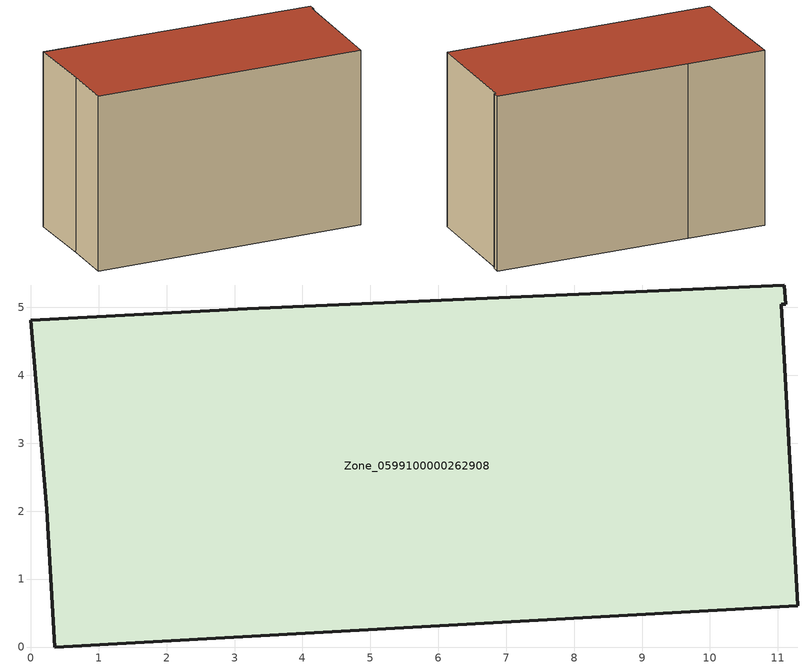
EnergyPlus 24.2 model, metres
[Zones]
Zone_0599100000262908
 floor ground (C_G): 11.1,5.33 11.11,5.05 11.05,5.05 11.29,0.61 0.35,0 0.24,2.03 0,4.81 3.19,4.98 z0
 wall outside (C_F): 0.24,2.03 0.35,0 11.29,0.61 11.05,5.05 11.11,5.05 11.1,5.33 3.19,4.98 0,4.81 0.24,2.03 z0:7.2
 roof outside (C_R): 0.35,0 11.29,0.61 11.05,5.05 11.11,5.05 11.1,5.33 3.19,4.98 0,4.81 0.24,2.03 z7.2
[BUILDING]
Pand.0599100000262908: North Axis=0; Terrain=City; Loads Convergence Tolerance Value=0.04; Temperature Convergence Tolerance Value=0.4; Solar Distribution=FullExterior; Maximum Number of Warmup Days=25; Minimum Number of Warmup Days=1
[Site:Location]
Rotterdam.The.Hague.AP_ZH_NLD Design_Conditions: Latitude=51.96; Longitude=4.45; Time Zone=1; Elevation=-4.5
[SITE:GROUNDTEMPERATURE:BUILDINGSURFACE]
18, 18, 18, 18, 18, 18, 18, 18, 18, 18, 18, 18
[MATERIAL] Thermal Absorptance=0.9; Solar Absorptance=0.7; Visible Absorptance=0.7
Name | Roughness | Thickness | Conductivity | Density | Specific Heat
G.TI.1946 | MediumSmooth | 0.15 | 1 | 540 | 1210
F.TI.1946 | Rough | 0.3 | 0.857143 | 1920 | 840
R.TI.1946 | MediumRough | 0.2 | 0.1 | 1500 | 1000
[CONSTRUCTION]
C_G: G.TI.1946
C_F: F.TI.1946
C_R: R.TI.1946
[ZONE]
Zone_0599100000262908: Type=1; Multiplier=1; Ceiling Height=Autocalculate; Volume=Autocalculate; Floor Area=autocalculate; Part of Total Floor Area=Yes
[ZONEINFILTRATION:DESIGNFLOWRATE]
Infil_Zone_0599100000262908: Zone or ZoneList or Space or SpaceList=Zone_0599100000262908; Schedule=AlwaysOn; Design Flow Rate Calculation Method=Flow/Area; Flow Rate per Floor Area=0.003; Constant Term Coefficient=1; Temperature Term Coefficient=0; Velocity Term Coefficient=0; Velocity Squared Term Coefficient=0
[HVACTEMPLATE:ZONE:IDEALLOADSAIRSYSTEM]
Zone_0599100000262908: Maximum Heating Supply Air Temperature=50; Minimum Cooling Supply Air Temperature=13; Maximum Heating Supply Air Humidity Ratio=0.0156; Minimum Cooling Supply Air Humidity Ratio=0.0077; Heating Limit=NoLimit; Cooling Limit=NoLimit; Dehumidification Control Type=ConstantSensibleHeatRatio; Cooling Sensible Heat Ratio=0.7; Dehumidification Setpoint=60; Humidification Control Type=None; Humidification Setpoint=30; Outdoor Air Method=None; Outdoor Air Flow Rate per Person=0.00944; Outdoor Air Flow Rate per Zone Floor Area=0; Outdoor Air Flow Rate per Zone=0; Demand Controlled Ventilation Type=None; Outdoor Air Economizer Type=NoEconomizer; Heat Recovery Type=None; Sensible Heat Recovery Effectiveness=0.7; Latent Heat Recovery Effectiveness=0.65
[ZONECONTROL:THERMOSTAT]
ThermostatControl_Zone_0599100000262908: Zone or ZoneList=Zone_0599100000262908; Control Type Schedule=DualSetpointControlType; Control 1=Thermostat_Zone_0599100000262908; Temperature Difference Between Cutout And Setpoint=0
[THERMOSTATSETPOINT:DUALSETPOINT]
Thermostat_Zone_0599100000262908: Heating Setpoint Temperature Schedule=HeatingSetpoint_Zone_0599100000262908; Cooling Setpoint Temperature Schedule=CoolingSetpoint_Zone_0599100000262908
[SCHEDULE:COMPACT]
HeatingSetpoint_Zone_0599100000262908: Through: 12/31, For: AllDays, Until: 24:00, 21
CoolingSetpoint_Zone_0599100000262908: Through: 12/31, For: AllDays, Until: 24:00, 24
DualSetpointControlType: Through: 12/31, For: AllDays, Until: 24:00, 4
AlwaysOn: Through: 12/31, For: AllDays, Until: 24:00, 1
